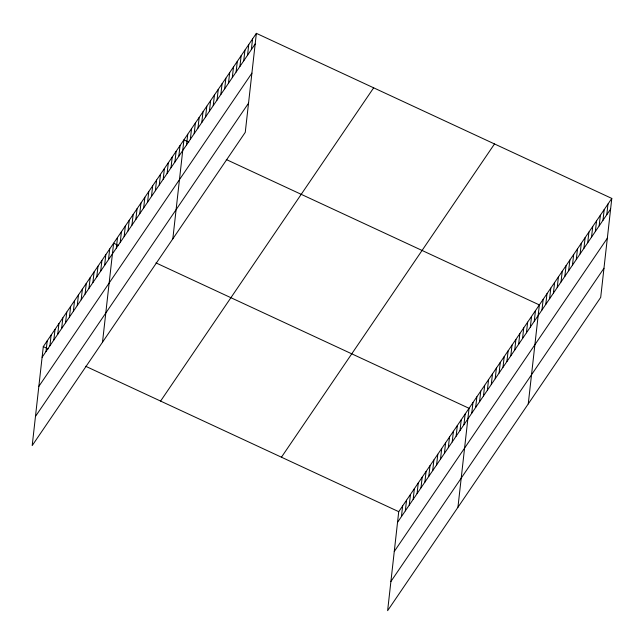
<?xml version="1.0" encoding="UTF-8"?>
<svg xmlns="http://www.w3.org/2000/svg" width="644" height="644" viewBox="0 0 644 644"><rect width="100%" height="100%" fill="white"/><g stroke="black" fill="none" stroke-linecap="round" stroke-linejoin="round"><path stroke-width="0.97" d="M256.368 33.343L43.301 346.601L32.2 445.576L245.267 132.326L256.368 33.343L611.8 198.424L600.699 297.399L387.632 610.657L398.733 511.674L611.8 198.424M46.014 351.503L47.205 340.853M49.918 345.756L51.117 335.113M53.83 340.016L55.022 329.374M57.735 334.268L58.926 323.626M61.639 328.529L62.83 317.886M65.543 322.789L66.743 312.139M69.455 317.041L70.647 306.399M73.36 311.302L74.551 300.659M77.264 305.554L78.455 294.912M81.168 299.814L82.368 289.172M85.08 294.075L86.272 283.424M88.985 288.327L90.176 277.685M92.889 282.587L94.08 271.945M96.793 276.839L97.993 266.197M100.697 271.1L101.897 260.458M104.61 265.352L105.801 254.71M108.514 259.613L109.705 248.97M102.509 342.206L113.618 243.223L118.504 245.493M116.323 248.125L117.522 237.483M120.235 242.386L121.426 231.743M124.139 236.638L125.33 225.996M128.043 230.898L129.235 220.256M131.948 225.159L133.147 214.508M135.86 219.411L137.051 208.769M139.764 213.671L140.956 203.029M143.668 207.923L144.86 197.281M147.573 202.184L148.772 191.542M151.485 196.444L152.676 185.794M155.389 190.696L156.581 180.054M159.293 184.957L160.485 174.307M163.198 179.209L164.397 168.567M167.11 173.469L168.301 162.827M171.014 167.722L172.206 157.08M174.918 161.982L176.11 151.34M178.823 156.242L180.022 145.592M172.825 238.827L183.926 139.853L188.813 142.123M186.543 144.892L187.742 134.25M190.358 139.289L191.55 128.639M194.174 133.678L195.365 123.036M197.982 128.076L199.173 117.433M201.797 122.465L202.989 111.823M205.605 116.862L206.804 106.22M209.421 111.259L210.612 100.617M213.236 105.648L214.428 95.006M217.044 100.045L218.244 89.403M220.86 94.443L222.051 83.8M224.676 88.832L225.867 78.19M228.483 83.229L229.683 72.587M232.299 77.626L233.49 66.976M236.107 72.015L237.306 61.373M239.922 66.413L241.114 55.77M243.738 60.81L244.929 50.16M247.546 55.199L248.745 44.557M251.361 49.596L252.553 38.954M401.445 516.577L402.637 505.934M405.35 510.837L406.549 500.195M409.262 505.089L410.453 494.447M413.166 499.35L414.358 488.707M417.071 493.61L418.262 482.96M420.975 487.862L422.174 477.22M424.887 482.123L426.078 471.472M428.791 476.375L429.983 465.733M432.696 470.635L433.887 459.993M436.6 464.888L437.799 454.245M440.512 459.148L441.704 448.506M444.416 453.408L445.608 442.758M448.321 447.661L449.512 437.018M452.225 441.921L453.424 431.279M456.129 436.173L457.329 425.531M460.041 430.434L461.233 419.791M463.946 424.694L465.137 414.044M457.94 507.279L469.049 408.304L155.969 262.897M471.754 413.207L472.954 402.564M475.666 407.459L476.858 396.817M479.571 401.719L480.762 391.077M483.475 395.971L484.674 385.329M487.379 390.232L488.579 379.59M491.291 384.492L492.483 373.842M495.196 378.744L496.387 368.102M499.1 373.005L500.291 362.363M503.004 367.257L504.204 356.615M506.917 361.517L508.108 350.875M510.821 355.778L512.012 345.128M514.725 350.03L515.916 339.388M518.629 344.29L519.829 333.648M522.542 338.543L523.733 327.901M526.446 332.803L527.637 322.161M530.35 327.063L531.542 316.413M534.254 321.316L535.454 310.674M528.257 403.909L539.358 304.926L226.277 159.527M541.974 309.965L543.174 299.323M545.79 304.362L546.981 293.72M549.606 298.76L550.797 288.11M553.413 293.149L554.605 282.507M557.229 287.546L558.42 276.904M561.037 281.943L562.236 271.293M564.852 276.332L566.044 265.69M568.668 270.73L569.86 260.087M572.476 265.127L573.675 254.477M576.291 259.516L577.483 248.874M580.107 253.913L581.299 243.271M583.915 248.31L585.114 237.66M587.731 242.699L588.922 232.057M591.546 237.097L592.738 226.455M595.354 231.486L596.545 220.844M599.17 225.883L600.361 215.241M602.977 220.28L604.177 209.638M606.793 214.669L607.984 204.027M42.11 357.243L255.177 43.993M38.841 386.392L251.909 73.142M35.468 416.426L248.536 103.177M160.597 401.075L373.657 87.826M281.444 457.2L494.512 143.95M397.541 522.324L610.609 209.067M394.273 551.473L607.34 238.216M390.9 581.5L603.967 268.25M43.301 346.601L48.187 348.871M85.66 366.275L398.733 511.674"/></g></svg>
